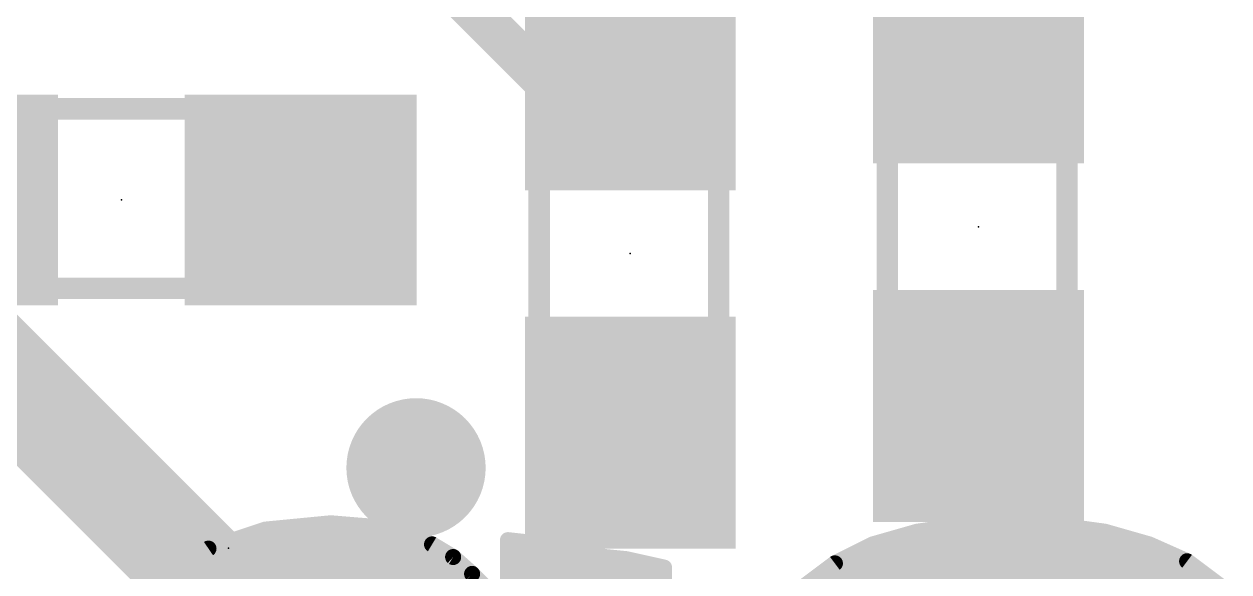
# Model space of a CAD drawing. Extents: x -24 to 83, y -22 to 58.
# Drawn here: x 21 to 26.71, y 38.5 to 41.09 of the extents above; entities that cross this region are included whole.
import ezdxf

# ---------------------------------------------------------------- set-up
doc = ezdxf.new("R2010")
doc.units = 0
for name, color, linetype in [('1', 12, 'CONTINUOUS'), ('16', 53, 'CONTINUOUS'), ('18', 110, 'CONTINUOUS'), ('22', 40, 'CONTINUOUS'), ('23', 53, 'CONTINUOUS'), ('51', 53, 'CONTINUOUS')]:
    doc.layers.add(name, color=color, linetype=linetype)

# ---------------------------------------------------------------- blocks, each defined once
blk = doc.blocks.new('RECT')
blk.add_solid([(-0.5, -0.5), (0.5, -0.5), (-0.5, 0.5), (0.5, 0.5)])
blk = doc.blocks.new('ROUNDV')
at = {"const_width": 0.5}
blk.add_lwpolyline([(0, -0.25, 1), (0, 0.25, 1), (0, -0.25)], format="xyb", dxfattribs=at)

msp = doc.modelspace()

# ---------------------------------------------------------------- linework, layer by layer
at = {"layer": '1', "const_width": 0.2032}
for points in [[(22.54, 41.7529), (23.4379, 40.855)], [(25.527, 40.982), (25.527, 41.656)], [(23.4379, 40.855), (23.876, 40.855)]]:
    msp.add_lwpolyline(points, dxfattribs=at)
at = {"layer": '1', "const_width": 0.1016}
for points in [[(25.4762, 40.982, 1), (25.5778, 40.982)], [(23.4379, 40.9058, 1), (23.4379, 40.8042)], [(23.402, 40.8191, 1), (23.4738, 40.8909)], [(23.876, 40.8042, 1), (23.876, 40.9058)]]:
    msp.add_lwpolyline(points, format="xyb", dxfattribs=at)
at = {"layer": '16', "const_width": 0.508}
msp.add_lwpolyline([(26.035, 34.29), (18.669, 41.656)], dxfattribs=at)
at = {"layer": '22', "const_width": 0.0762}
for points in [[(22.146, 38.696), (21.876, 38.606)], [(22.456, 38.726), (22.146, 38.696)], [(22.2865, 38.7096), (22.6592, 38.7096)], [(22.576, 38.716), (22.456, 38.726)], [(22.706, 38.706), (22.576, 38.716)], [(22.826, 38.666), (22.706, 38.706)], [(25.446, 38.716), (25.236, 38.686)], [(25.4012, 38.7096), (25.9529, 38.7096)], [(25.676, 38.726), (25.446, 38.716)], [(25.906, 38.716), (25.676, 38.726)], [(26.126, 38.686), (25.906, 38.716)], [(22.936, 38.626), (22.826, 38.666)], [(23.386, 38.636), (23.296, 38.646)], [(23.296, 38.646), (23.296, 38.286)], [(23.486, 38.616), (23.386, 38.636)], [(25.236, 38.686), (25.026, 38.626)], [(26.336, 38.626), (26.126, 38.686)], [(21.876, 38.606), (21.656, 38.456)], [(21.9582, 38.6334), (22.9156, 38.6334)], [(23.036, 38.566), (22.936, 38.626)], [(23.296, 38.6334), (23.399, 38.6334)], [(23.576, 38.596), (23.486, 38.616)], [(23.666, 38.586), (23.576, 38.596)], [(23.756, 38.566), (23.666, 38.586)], [(25.026, 38.626), (24.846, 38.536)], [(25.0519, 38.6334), (26.3101, 38.6334)], [(26.516, 38.546), (26.336, 38.626)], [(21.8044, 38.5572), (23.0459, 38.5572)], [(23.126, 38.486), (23.036, 38.566)], [(23.296, 38.5572), (23.844, 38.5572)], [(23.856, 38.556), (23.756, 38.566)], [(24.036, 38.516), (23.856, 38.556)], [(24.846, 38.536), (24.686, 38.416)], [(24.8884, 38.5572), (26.4908, 38.5572)], [(26.676, 38.426), (26.516, 38.546)], [(21.6927, 38.481), (23.131, 38.481)], [(23.216, 38.396), (23.126, 38.486)], [(23.296, 38.481), (24.036, 38.481)], [(24.036, 34.826), (24.036, 38.516)], [(24.7727, 38.481), (26.6027, 38.481)]]:
    msp.add_lwpolyline(points, dxfattribs=at)
at = {"layer": '22', "const_width": 0.0381}
for points in [[(22.1442, 38.715, 1), (22.1478, 38.677)], [(22.152, 38.6779, 1), (22.14, 38.7141)], [(22.2865, 38.7287, 1), (22.2865, 38.6906)], [(22.4576, 38.745, 1), (22.4544, 38.707)], [(22.4578, 38.707, 1), (22.4542, 38.745)], [(22.5775, 38.735, 1), (22.5745, 38.697)], [(22.5744, 38.697, 1), (22.5776, 38.735)], [(22.6592, 38.6906, 1), (22.6592, 38.7287)], [(22.712, 38.7241, 1), (22.7, 38.6879)], [(22.7045, 38.687, 1), (22.7075, 38.725)], [(25.4012, 38.7287, 1), (25.4012, 38.6906)], [(25.4452, 38.735, 1), (25.4468, 38.697)], [(25.4487, 38.6971, 1), (25.4433, 38.7349)], [(25.6768, 38.745, 1), (25.6752, 38.707)], [(25.6768, 38.707, 1), (25.6752, 38.745)], [(25.9086, 38.7349, 1), (25.9034, 38.6971)], [(25.9052, 38.697, 1), (25.9068, 38.735)], [(25.9529, 38.6906, 1), (25.9529, 38.7287)], [(22.8325, 38.6839, 1), (22.8195, 38.6481)], [(22.82, 38.6479, 1), (22.832, 38.6841)], [(23.2981, 38.6649, 1), (23.2939, 38.6271)], [(23.315, 38.646, 1), (23.2769, 38.646)], [(23.3897, 38.6547, 1), (23.3823, 38.6173)], [(23.3839, 38.6171, 1), (23.3881, 38.6549)], [(25.2333, 38.7049, 1), (25.2387, 38.6671)], [(25.2412, 38.6677, 1), (25.2308, 38.7043)], [(26.1312, 38.7043, 1), (26.1208, 38.6677)], [(26.1234, 38.6671, 1), (26.1286, 38.7049)], [(21.87, 38.6241, 1), (21.882, 38.5879)], [(21.8867, 38.5903, 1), (21.8653, 38.6217)], [(21.9582, 38.6525, 1), (21.9582, 38.6144)], [(22.9156, 38.6144, 1), (22.9156, 38.6525)], [(22.9458, 38.6423, 1), (22.9262, 38.6097)], [(22.9295, 38.6081, 1), (22.9425, 38.6439)], [(23.296, 38.6525, 1), (23.296, 38.6144)], [(23.399, 38.6144, 1), (23.399, 38.6525)], [(23.4901, 38.6346, 1), (23.4819, 38.5974)], [(23.4823, 38.5973, 1), (23.4897, 38.6347)], [(23.5781, 38.6149, 1), (23.5739, 38.5771)], [(23.5719, 38.5774, 1), (23.5801, 38.6146)], [(23.6701, 38.6046, 1), (23.6619, 38.5674)], [(23.6639, 38.5671, 1), (23.6681, 38.6049)], [(25.0208, 38.6443, 1), (25.0312, 38.6077)], [(25.0345, 38.609, 1), (25.0175, 38.643)], [(25.0519, 38.6525, 1), (25.0519, 38.6144)], [(26.3101, 38.6144, 1), (26.3101, 38.6525)], [(26.3437, 38.6434, 1), (26.3283, 38.6086)], [(26.3308, 38.6077, 1), (26.3412, 38.6443)], [(21.8044, 38.5763, 1), (21.8044, 38.5382)], [(23.0487, 38.5802, 1), (23.0233, 38.5518)], [(23.0262, 38.5497, 1), (23.0458, 38.5823)], [(23.0459, 38.5382, 1), (23.0459, 38.5763)], [(23.296, 38.5763, 1), (23.296, 38.5382)], [(23.7579, 38.585, 1), (23.7541, 38.547)], [(23.7519, 38.5474, 1), (23.7601, 38.5846)], [(23.8601, 38.5746, 1), (23.8519, 38.5374)], [(23.844, 38.5382, 1), (23.844, 38.5763)], [(23.8541, 38.537, 1), (23.8579, 38.575)], [(24.8375, 38.553, 1), (24.8545, 38.519)], [(24.8574, 38.5208, 1), (24.8346, 38.5512)], [(24.8884, 38.5763, 1), (24.8884, 38.5382)], [(26.4908, 38.5382, 1), (26.4908, 38.5763)], [(26.5274, 38.5612, 1), (26.5046, 38.5308)], [(26.5083, 38.5286, 1), (26.5237, 38.5634)], [(21.6927, 38.5001, 1), (21.6927, 38.462)], [(23.1395, 38.4995, 1), (23.1125, 38.4725)], [(23.1133, 38.4718, 1), (23.1387, 38.5002)], [(23.131, 38.462, 1), (23.131, 38.5001)], [(23.296, 38.5001, 1), (23.296, 38.462)], [(24.0551, 38.516, 1), (24.017, 38.516)], [(24.0319, 38.4974, 1), (24.0401, 38.5346)], [(24.036, 38.462, 1), (24.036, 38.5001)], [(24.7727, 38.5001, 1), (24.7727, 38.462)], [(26.6027, 38.462, 1), (26.6027, 38.5001)]]:
    msp.add_lwpolyline(points, format="xyb", dxfattribs=at)
at = {"layer": '23'}
for p in [(21.463, 40.259), (25.527, 40.132), (23.876, 40.005), (21.971, 38.608)]:
    msp.add_point(p, dxfattribs=at)
at = {"layer": '51', "const_width": 0.1016}
for points in [[(21.107, 40.691), (21.819, 40.691)], [(25.095, 39.776), (25.095, 40.488)], [(25.946, 39.776), (25.946, 40.488)], [(23.444, 39.649), (23.444, 40.361)], [(24.295, 39.649), (24.295, 40.361)], [(21.107, 39.84), (21.819, 39.84)]]:
    msp.add_lwpolyline(points, dxfattribs=at)
at = {"layer": '51', "const_width": 0.0508}
for points in [[(21.107, 40.7164, 1), (21.107, 40.6656)], [(21.819, 40.6656, 1), (21.819, 40.7164)], [(25.1204, 40.488, 1), (25.0696, 40.488)], [(25.9714, 40.488, 1), (25.9206, 40.488)], [(23.4694, 40.361, 1), (23.4186, 40.361)], [(24.3204, 40.361, 1), (24.2696, 40.361)], [(21.107, 39.8654, 1), (21.107, 39.8146)], [(21.819, 39.8146, 1), (21.819, 39.8654)], [(25.0696, 39.776, 1), (25.1204, 39.776)], [(25.9206, 39.776, 1), (25.9714, 39.776)], [(23.4186, 39.649, 1), (23.4694, 39.649)], [(24.2696, 39.649, 1), (24.3204, 39.649)]]:
    msp.add_lwpolyline(points, format="xyb", dxfattribs=at)

# ---------------------------------------------------------------- block references
at = {"layer": '1', "xscale": 1.1, "rotation": 90}
for p in [(25.527, 40.982), (23.876, 40.855), (25.527, 39.282), (23.876, 39.155)]:
    msp.add_blockref('RECT', p, dxfattribs=at)
at = {"layer": '1', "xscale": 1.1}
for p in [(20.613, 40.259), (22.313, 40.259)]:
    msp.add_blockref('RECT', p, dxfattribs=at)
at = {"layer": '18', "xscale": 0.6604, "yscale": 0.6604}
msp.add_blockref('ROUNDV', (22.86, 38.989), dxfattribs=at)
msp.add_blockref('ROUNDV', (22.86, 38.989), dxfattribs=at)
at = {"layer": '51', "xscale": 0.5001, "yscale": 0.95, "rotation": 90}
for p in [(25.5219, 40.7123), (23.8709, 40.5853), (25.5219, 39.5438), (23.8709, 39.4169)]:
    msp.add_blockref('RECT', p, dxfattribs=at)
at = {"layer": '51', "xscale": 0.5001, "yscale": 0.95}
for p in [(20.8749, 40.2641), (22.0433, 40.2641)]:
    msp.add_blockref('RECT', p, dxfattribs=at)

doc.saveas('drawing.dxf')
